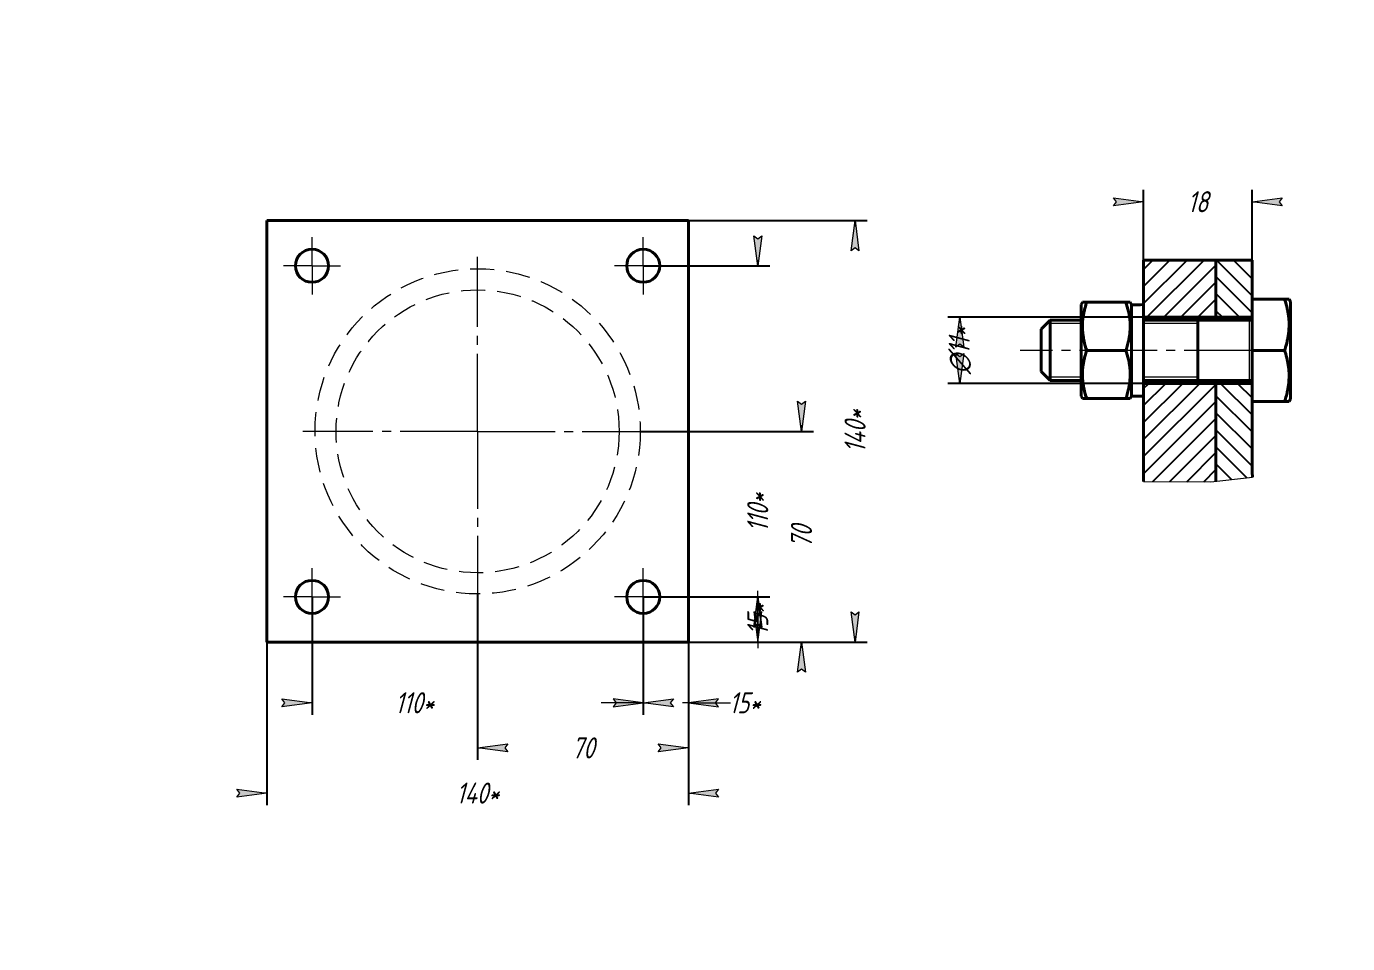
# Model space of a CAD drawing. Header units: millimetres. Extents: x 0 to 420, y 0 to 297.
# Drawn here: x 0 to 219.4, y 0 to 152.3 of the extents above; entities that cross this region are included whole.
import ezdxf

# ---------------------------------------------------------------- set-up
doc = ezdxf.new("R2010")
doc.units = ezdxf.units.MM
for name, pattern in [('K5LT_AXLED', [17.375, 12.875, -1.5, 1.5, -1.5]), ('K5LT_BASIC', [0]), ('K5LT_DASHED', [6, 4, -2]), ('K5LT_THIN', [0]), ('K5LT_THIN_INCLUDED_TO_HATCHING', [0])]:
    doc.linetypes.add(name, pattern=pattern)
doc.layers.add('Системный слой', color=7, linetype='Continuous')
doc.styles.add('KDIMTEXTSTYLE', font='GOST_AU.SHX', dxfattribs={"width": 0.96, "oblique": 15, "height": 5})
doc.dimstyles.new('KDIMSTYLE (0.50)', dxfattribs={"dimtxt": 5, "dimasz": 1, "dimexe": 2, "dimexo": 0.0625, "dimgap": 1, "dimtad": 1, "dimlfac": 2, "dimtxsty": 'KDIMTEXTSTYLE', "dimsah": 1, "dimcen": 0.09, "dimdle": 1, "dimadec": 0, "dimazin": 0, "dimtfac": 0.667, "dimtmove": 0, "dimatfit": 3, "dimfxl": 1, "dimtvp": 1, "dimtolj": 1, "dimtzin": 0, "dimarcsym": 0})
doc.dimstyles.new('KDIMSTYLE (1.00)', dxfattribs={"dimtxt": 5, "dimasz": 1, "dimexe": 2, "dimexo": 0.0625, "dimgap": 1, "dimtad": 1, "dimtxsty": 'KDIMTEXTSTYLE', "dimsah": 1, "dimcen": 0.09, "dimdle": 1, "dimadec": 0, "dimazin": 0, "dimtfac": 0.667, "dimtmove": 0, "dimatfit": 3, "dimfxl": 1, "dimtvp": 1, "dimtolj": 1, "dimtzin": 0, "dimarcsym": 0})

# ---------------------------------------------------------------- blocks, each defined once
blk = doc.blocks.new('U22')
at = {"layer": 'Системный слой', "color": 30, "linetype": 'K5LT_AXLED', "lineweight": 18, "true_color": 0xff8000}
for q in [(47.42675927413779, 117.32777788528), (42.67675927413779, 112.57777788528), (47.42675927413779, 107.82777788528), (52.17675927413779, 112.57777788528)]:
    blk.add_line((47.42675927413779, 112.57777788528), q, dxfattribs=at)
blk = doc.blocks.new('U23')
at = {"layer": 'Системный слой', "color": 30, "linetype": 'K5LT_AXLED', "lineweight": 18, "true_color": 0xff8000}
for q in [(102.4267592741378, 117.32777788528), (97.6767592741378, 112.57777788528), (102.4267592741378, 107.82777788528), (107.1767592741378, 112.57777788528)]:
    blk.add_line((102.4267592741378, 112.57777788528), q, dxfattribs=at)
blk = doc.blocks.new('U24')
at = {"layer": 'Системный слой', "color": 30, "linetype": 'K5LT_AXLED', "lineweight": 18, "true_color": 0xff8000}
for q in [(102.4267592741378, 62.32777788528002), (97.6767592741378, 57.57777788528004), (102.4267592741378, 52.82777788528002), (107.1767592741378, 57.57777788528001)]:
    blk.add_line((102.4267592741378, 57.57777788528002), q, dxfattribs=at)
blk = doc.blocks.new('U25')
at = {"layer": 'Системный слой', "color": 30, "linetype": 'K5LT_AXLED', "lineweight": 18, "true_color": 0xff8000}
for q in [(47.4267592741378, 62.32777788528001), (42.6767592741378, 57.57777788528001), (47.4267592741378, 52.82777788528001), (52.1767592741378, 57.57777788528001)]:
    blk.add_line((47.4267592741378, 57.57777788528001), q, dxfattribs=at)
blk = doc.blocks.new('KDIMARROW_01')
at = {"layer": 'Системный слой'}
blk.add_hatch(color=0, dxfattribs=at).paths.add_polyline_path([(0, 0), (-5, 0.658262491226197), (-4.5, 5.51091059616309e-16), (-5, -0.6582624912261956)])
at = {"layer": 'Системный слой', "color": 0, "linetype": 'K5LT_THIN', "lineweight": 18}
for p, q in [((-4.5, 5.51091059616309e-16), (-5, 0.658262491226197)), ((-5, 0.658262491226197), (0, 0)), ((0, 0), (-5, -0.6582624912261956)), ((-5, -0.6582624912261956), (-4.5, 5.51091059616309e-16)), ((0, 0), (-1, 0))]:
    blk.add_line(p, q, dxfattribs=at)
blk = doc.blocks.new('KDIMARROW_02')
at = {"layer": 'Системный слой'}
blk.add_hatch(color=0, dxfattribs=at).paths.add_polyline_path([(4.5, -5.51091059616309e-16), (5, 0.6582624912261956), (0, 0), (5, -0.658262491226197)])
at = {"layer": 'Системный слой', "color": 0, "linetype": 'K5LT_THIN', "lineweight": 18}
for p, q in [((0, 0), (-1, 0)), ((5, 0.6582624912261956), (0, 0)), ((0, 0), (5, -0.658262491226197)), ((0, 0), (7, -8.572527594031472e-16)), ((4.5, -5.51091059616309e-16), (5, 0.6582624912261956)), ((5, -0.658262491226197), (4.5, -5.51091059616309e-16))]:
    blk.add_line(p, q, dxfattribs=at)
blk = doc.blocks.new('U26')
at = {"layer": 'Системный слой', "color": 30, "linetype": 'K5LT_AXLED', "lineweight": 18, "true_color": 0xff8000}
for q in [(74.9267592741378, 114.07777788528), (45.92675927413779, 85.07777788528003), (74.9267592741378, 56.07777788528003), (103.9267592741378, 85.07777788528003)]:
    blk.add_line((74.9267592741378, 85.07777788528003), q, dxfattribs=at)
blk = doc.blocks.new('U32')
at = {"layer": 'Системный слой', "color": 150, "linetype": 'K5LT_BASIC', "lineweight": 40, "true_color": 0x0080ff}
for p, q in [((197.5250002772955, 103.531773175299), (197.5250002772955, 104.031773175299)), ((197.5250002772955, 93.03177317529898), (197.5250002772955, 93.53177317529897))]:
    blk.add_line(p, q, dxfattribs=at)
blk = doc.blocks.new('U33')
at = {"layer": 'Системный слой', "color": 150, "linetype": 'K5LT_BASIC', "lineweight": 40, "true_color": 0x0080ff}
for p, q in [((203.5250002772955, 80.01464586920847), (203.5359008763589, 79.16345727214434)), ((203.5359008763589, 79.16345727214434), (203.5678856756999, 78.31307721290563)), ((203.5678856756999, 78.31307721290563), (203.6199953456705, 77.46374586394114))]:
    blk.add_line(p, q, dxfattribs=at)
blk = doc.blocks.new('U34')
at = {"layer": 'Системный слой', "color": 150, "linetype": 'K5LT_BASIC', "lineweight": 40, "true_color": 0x0080ff}
for p, q in [((183.5250002772954, 98.53177317529897), (183.5250002772954, 106.131773175299)), ((183.5250002772954, 90.93177317529896), (183.5250002772954, 98.53177317529897))]:
    blk.add_line(p, q, dxfattribs=at)
blk = doc.blocks.new('U35')
at = {"layer": 'Системный слой', "color": 150, "linetype": 'K5LT_BASIC', "lineweight": 40, "true_color": 0x0080ff}
for p, q in [((175.1250002772954, 98.53177317529897), (175.1250002772954, 106.131773175299)), ((175.1250002772954, 90.93177317529896), (175.1250002772954, 98.53177317529897))]:
    blk.add_line(p, q, dxfattribs=at)
blk = doc.blocks.new('U36')
at = {"layer": 'Системный слой', "color": 150, "linetype": 'K5LT_BASIC', "lineweight": 40, "true_color": 0x0080ff}
for p, q in [((197.5250002772955, 103.531773175299), (197.5250002772955, 104.031773175299)), ((197.5250002772955, 93.03177317529898), (197.5250002772955, 93.53177317529897))]:
    blk.add_line(p, q, dxfattribs=at)
blk = doc.blocks.new('U37')
at = {"layer": 'Системный слой', "color": 150, "linetype": 'K5LT_BASIC', "lineweight": 40, "true_color": 0x0080ff}
for p, q in [((175.1250002772954, 93.53177317529897), (170.0250002772955, 93.53177317529897)), ((203.1250002772955, 93.53177317529897), (185.5250002772955, 93.53177317529897))]:
    blk.add_line(p, q, dxfattribs=at)
blk = doc.blocks.new('U38')
at = {"layer": 'Системный слой', "color": 150, "linetype": 'K5LT_BASIC', "lineweight": 40, "true_color": 0x0080ff}
for p, q in [((175.1250002772954, 103.531773175299), (170.0250002772955, 103.531773175299)), ((203.1250002772955, 103.531773175299), (185.5250002772955, 103.531773175299))]:
    blk.add_line(p, q, dxfattribs=at)
blk = doc.blocks.new('U39')
at = {"layer": 'Системный слой', "color": 150, "linetype": 'K5LT_BASIC', "lineweight": 40, "true_color": 0x0080ff}
for p, q in [((209.9250002772955, 98.53177317529897), (209.9250002772955, 106.606773175299)), ((209.9250002772955, 90.45677317529896), (209.9250002772955, 98.53177317529897))]:
    blk.add_line(p, q, dxfattribs=at)
blk = doc.blocks.new('U40')
at = {"layer": 'Системный слой', "color": 7, "linetype": 'K5LT_THIN', "lineweight": 18}
for p, q in [((175.1250002772954, 102.990507297799), (170.0250002772955, 102.990507297799)), ((194.5250002772955, 102.990507297799), (185.5250002772955, 102.990507297799))]:
    blk.add_line(p, q, dxfattribs=at)
blk = doc.blocks.new('U41')
at = {"layer": 'Системный слой', "color": 7, "linetype": 'K5LT_THIN', "lineweight": 18}
for p, q in [((175.1250002772954, 94.07303905279896), (170.0250002772955, 94.07303905279898)), ((194.5250002772955, 94.07303905279898), (185.5250002772955, 94.07303905279898))]:
    blk.add_line(p, q, dxfattribs=at)
blk = doc.blocks.new('U42')
at = {"layer": 'Системный слой', "color": 7, "linetype": 'K5LT_THIN_INCLUDED_TO_HATCHING', "lineweight": 18}
for p, q in [((196.6701296853395, 76.6974742483043), (203.6199953361345, 77.46374587715817)), ((185.5250002772954, 76.75742016586167), (196.6701296853395, 76.6974742483043))]:
    blk.add_line(p, q, dxfattribs=at)

msp = doc.modelspace()

# ---------------------------------------------------------------- hatches: boundary and pattern name
at = {"layer": 'Системный слой'}
h = msp.add_hatch(dxfattribs=at)
h.set_pattern_fill('', angle=45, style=0, pattern_type=0)
h.set_pattern_definition([(45, (0, 0), (-1.414213562373095, 1.414213562373095), [])])
h.paths.add_polyline_path([(197.5250002772955, 93.03177317529898), (185.5250002772955, 93.0317731752989), (185.5250002772955, 76.75742016586167), (196.6701296853395, 76.6974742483043), (197.5250002772955, 76.7574201658617)])
h.paths.add_polyline_path([(185.5250002772955, 104.031773175299), (197.5250002772955, 104.0317731752991), (197.5250002772955, 113.531773175299), (185.5250002772955, 113.531773175299)])
h = msp.add_hatch(dxfattribs=at)
h.set_pattern_fill('', angle=135, style=0, pattern_type=0)
h.set_pattern_definition([(135, (0, 0), (-1.414213562373095, -1.414213562373095), [])])
h.paths.add_polyline_path([(203.5250002772955, 93.03177317529897), (197.5250002772955, 93.03177317529888), (197.5250002772955, 76.75742016586166), (203.6199953496076, 77.46374587928042), (203.5678786579603, 78.31321505433169), (203.5358912116319, 79.16360426474685), (203.5250002772955, 80.01464586920844)])
h.paths.add_polyline_path([(197.5250002772955, 104.031773175299), (203.5250002772955, 104.0317731752991), (203.5250002772955, 113.531773175299), (197.5250002772955, 113.531773175299)])

# ---------------------------------------------------------------- linework, layer by layer
at = {"layer": 'Системный слой', "color": 150, "linetype": 'K5LT_BASIC', "lineweight": 40, "true_color": 0x0080ff}
for p, q in [((39.92675927413779, 120.07777788528), (109.9267592741378, 120.07777788528)), ((39.9267592741378, 50.07777788528001), (39.92675927413779, 120.07777788528)), ((109.9267592741378, 120.07777788528), (109.9267592741378, 50.07777788528002)), ((197.5250002772955, 113.531773175299), (185.5250002772955, 113.531773175299)), ((185.5250002772954, 106.1222194001629), (185.5250002772955, 113.531773175299)), ((197.5250002772955, 104.031773175299), (197.5250002772955, 113.531773175299)), ((203.5250002772955, 113.531773175299), (197.5250002772955, 113.531773175299)), ((197.5250002772955, 104.031773175299), (197.5250002772955, 113.531773175299)), ((203.5250002772955, 107.031773175299), (203.5250002772955, 113.531773175299)), ((175.1250002772953, 106.131773175299), (175.3559403849706, 106.5317731752979)), ((175.3559403849706, 106.5317731752979), (176.0704715647875, 106.5317731752979)), ((176.0704715647875, 106.5317731752979), (182.579528989803, 106.5317731752979)), ((182.579528989803, 106.5317731752979), (183.29406016962, 106.5317731752979)), ((183.29406016962, 106.5317731752979), (183.5250002772953, 106.131773175299)), ((184.525000263929, 106.0951776722739), (183.5250002772954, 106.1222194001629)), ((183.5250002772954, 106.0504401183061), (183.5250002772954, 90.93177317529896)), ((185.5250002772954, 106.1222194001629), (185.5250002772954, 90.93177317529896)), ((203.5250002772955, 107.031773175299), (203.5250002772955, 98.53177317529897)), ((203.5250002772955, 107.031773175299), (208.920437034335, 107.031773175299)), ((208.920437034335, 107.031773175299), (209.6796264128899, 107.031773175299)), ((209.6796264128899, 107.031773175299), (209.9250002772955, 106.606773175299)), ((170.0250002772955, 103.531773175299), (168.5250002772955, 102.031773175299)), ((170.0250002772955, 93.53177317529897), (170.0250002772955, 103.531773175299)), ((185.5250002772955, 104.031773175299), (197.5250002772955, 104.031773175299)), ((194.5250002772955, 93.53177317529897), (194.5250002772955, 103.531773175299)), ((197.5250002772955, 104.031773175299), (203.5250002772955, 104.031773175299)), ((168.5250002772955, 95.03177317529897), (168.5250002772955, 102.031773175299)), ((176.0704715647876, 98.53177317529845), (182.5795289898031, 98.53177317529845)), ((203.5250002772955, 98.53177317529897), (208.9204370343351, 98.53177317529897)), ((203.5250002772955, 98.53177317529897), (203.5250002772955, 90.03177317529897)), ((170.0250002772955, 93.53177317529897), (168.5250002772955, 95.03177317529897)), ((185.5250002772955, 93.03177317529898), (197.5250002772955, 93.03177317529898)), ((197.5250002772955, 93.03177317529898), (203.5250002772955, 93.03177317529897)), ((197.5250002772955, 76.75742016586166), (197.5250002772955, 93.03177317529898)), ((197.5250002772955, 76.75742016586165), (197.5250002772955, 93.03177317529898)), ((175.1250002772953, 90.93177317529896), (175.3559403849717, 90.53177317529793)), ((176.0704715647875, 90.53177317529793), (175.3559403849717, 90.53177317529793)), ((176.0704715647875, 90.53177317529793), (182.579528989803, 90.53177317529793)), ((183.2940601696189, 90.53177317529793), (182.579528989803, 90.53177317529793)), ((183.2940601696189, 90.53177317529793), (183.5250002772954, 90.93177317529896)), ((183.5250002772954, 90.93177317529896), (185.5250002772954, 90.93177317529896)), ((185.5250002772954, 76.75742016586165), (185.5250002772954, 90.93177317529896)), ((203.5250002772955, 80.01464586920847), (203.5250002772955, 90.03177317529897)), ((203.5250002772955, 90.03177317529897), (208.9204370343351, 90.03177317529897)), ((209.6796264128899, 90.03177317529897), (208.9204370343351, 90.03177317529897)), ((209.6796264128899, 90.03177317529897), (209.9250002772955, 90.45677317529896)), ((109.9267592741378, 50.07777788528002), (39.9267592741378, 50.07777788528001))]:
    msp.add_line(p, q, dxfattribs=at)
at = {"layer": 'Системный слой', "color": 7, "linetype": 'K5LT_THIN', "lineweight": 18}
for p, q in [((203.1250002772955, 93.53177317529897), (203.1250002772955, 103.531773175299)), ((170.0250002772955, 102.990507297799), (169.4837343997955, 102.990507297799)), ((170.0250002772955, 94.07303905279898), (169.4837343997955, 94.07303905279898))]:
    msp.add_line(p, q, dxfattribs=at)
at = {"layer": 'Системный слой', "color": 30, "linetype": 'K5LT_AXLED', "lineweight": 18, "true_color": 0xff8000}
msp.add_line((205.1250002772955, 98.53177317529895), (165.0250002772955, 98.53177317529898), dxfattribs=at)
at = {"layer": 'Системный слой', "color": 150, "linetype": 'K5LT_BASIC', "lineweight": 40, "true_color": 0x0080ff}
for centre in [(47.42675927413779, 112.57777788528), (102.4267592741378, 112.57777788528), (47.4267592741378, 57.57777788528001), (102.4267592741378, 57.57777788528002)]:
    msp.add_circle(centre, 2.75, dxfattribs=at)
at = {"layer": 'Системный слой', "color": 7, "linetype": 'K5LT_DASHED', "lineweight": 18}
for radius in [27, 23.5]:
    msp.add_circle((74.9267592741378, 85.07777788528003), radius, dxfattribs=at)
at = {"layer": 'Системный слой', "color": 150, "linetype": 'K5LT_BASIC', "lineweight": 40, "true_color": 0x0080ff}
for centre, start, end in [((203.1250002772955, 103.931773175299), 270, 0), ((203.1250002772955, 93.13177317529897), 0, 90.00000000000001)]:
    msp.add_arc(centre, 0.4, start, end, dxfattribs=at)
msp.add_ellipse((186.5716633576091, 98.53177317529897), major_axis=(20.88082839016023, 0), ratio=0.3639702342260225, start_param=1.620942894719826, end_param=1.717226245055036, dxfattribs=at)
for points, knots in [([(176.0704715647875, 106.5317731752979), (175.9668611483202, 106.2209417576954), (175.828263422961, 105.7656838602664), (175.6563439746366, 105.0879222625761), (175.5373938091051, 104.5239445960254), (175.4454640031435, 103.9374792103566), (175.3884839220681, 103.4037166435569), (175.3589847359652, 102.9108648326628), (175.3529303762002, 102.4327298250157), (175.3675935920937, 101.9774640064866), (175.4054149883036, 101.469027746663), (175.4843641519418, 100.8355808419457), (175.6759719290062, 99.8260072015755), (175.9010105211592, 99.04015840136799), (176.0704715647876, 98.53177317529845)], [0, 0, 0, 0, 1.79292066914875, 2.606894519302309, 3.844332604171628, 4.968543839773962, 5.88519559220618, 6.813299341850676, 7.701429444494375, 8.533187410251152, 9.335775284302489, 10.52418436048064, 12.06338775678643, 15, 15, 15, 15]), ([(182.5795289898031, 98.53177317529845), (182.6831394062665, 98.84260459289746), (182.821737131629, 99.29786249032682), (182.9936565799513, 99.97562408801119), (183.112606745483, 100.5396017545583), (183.2045365514448, 101.1260671402239), (183.2615166325209, 101.6598297070214), (183.2910158186246, 102.1526815179143), (183.2970701783906, 102.6308165255612), (183.282406962498, 103.086082344091), (183.2445855662889, 103.5945186039161), (183.1656364026514, 104.2279655086362), (182.974028625587, 105.2375391490131), (182.7489900334332, 106.0233879492251), (182.579528989803, 106.5317731752979)], [0, 0, 0, 0, 1.792920669135352, 2.606894519282982, 3.844332604144763, 4.968543839741019, 5.885195592169403, 6.813299341811582, 7.701429444455067, 8.533187410213108, 9.335775284266825, 10.52418436044934, 12.06338775676361, 15, 15, 15, 15]), ([(208.9204370343351, 98.53177317529897), (209.0305231018274, 98.86203155650122), (209.1777831850265, 99.34574307252157), (209.3604475988698, 100.0658647700665), (209.4868321497472, 100.6650910407763), (209.5845075685814, 101.2882105130492), (209.645048904724, 101.8553332402735), (209.6763917899584, 102.3789882893484), (209.6828245472087, 102.8870067349732), (209.667244880322, 103.3707266671604), (209.627059646849, 103.910940193223), (209.5521709316399, 104.5118081779046), (209.3953427678392, 105.3798211374447), (209.18056771665, 106.2192135557846), (208.9869613675967, 106.8321993530184), (208.920437034335, 107.031773175299)], [0, 0, 0, 0, 1.912448713756773, 2.780687487253655, 4.100621444448041, 5.299780095756683, 6.277541965017115, 7.267519297970909, 8.214858074124153, 9.102066570931525, 9.958160303253203, 11.22579665117692, 12.46383647138562, 14.8426704452953, 16, 16, 16, 16]), ([(176.0704715647876, 98.53177317529845), (175.9668611483244, 98.2209417576932), (175.8282634229583, 97.76568386025934), (175.6563439746348, 97.08792226256456), (175.5373938091027, 96.52394459601004), (175.4454640031415, 95.93747921033771), (175.3884839220669, 95.40371664353596), (175.358984735965, 94.91086483264087), (175.352930376201, 94.43272982499376), (175.3675935920955, 93.97746400646538), (175.4054149883062, 93.46902774664352), (175.484364151945, 92.83558084192947), (175.6759719290093, 91.82600720156626), (175.9010105211622, 91.04015840136537), (176.0704715647875, 90.53177317529793)], [0, 0, 0, 0, 1.792920669161013, 2.606894519321203, 3.844332604200507, 4.968543839809086, 5.88519559224469, 6.813299341891295, 7.701429444535225, 8.533187410290786, 9.335775284339718, 10.52418436051329, 12.06338775681017, 15, 15, 15, 15]), ([(182.579528989803, 90.53177317529793), (182.683139406263, 90.84260459289968), (182.8217371316315, 91.29786249033353), (182.9936565799532, 91.9756240880225), (183.1126067454854, 92.53960175457334), (183.2045365514468, 93.12606714024247), (183.261516632522, 93.65982970704204), (183.2910158186248, 94.15268151793597), (183.2970701783898, 94.63081652558284), (183.2824069624963, 95.08608234411182), (183.2445855662863, 95.59451860393517), (183.1656364026481, 96.2279655086522), (182.9740286255839, 97.2375391490219), (182.74899003343, 98.0233879492277), (182.5795289898031, 98.53177317529845)], [0, 0, 0, 0, 1.792920669147682, 2.606894519301869, 3.84433260417345, 4.968543839775964, 5.885195592207769, 6.81329934185209, 7.701429444495734, 8.53318741025253, 9.335775284303883, 10.52418436048186, 12.06338775678726, 15, 15, 15, 15]), ([(208.9204370343351, 90.03177317529897), (209.0305231018273, 90.36203155650148), (209.1777831850269, 90.84574307252271), (209.3604475988702, 91.56586477006832), (209.4868321497478, 92.16509104077883), (209.5845075685818, 92.78821051305242), (209.6450489047244, 93.35533324027718), (209.6763917899585, 93.8789882893522), (209.6828245472087, 94.3870067349771), (209.6672448803217, 94.87072666716416), (209.6270596468487, 95.41094019322645), (209.5521709316394, 96.01180817790748), (209.3953427678388, 96.8798211374469), (209.1805677166496, 97.71921355578566), (208.9869613675966, 98.33219935301867), (208.9204370343351, 98.53177317529897)], [0, 0, 0, 0, 1.912448713759074, 2.780687487257081, 4.100621444453033, 5.299780095762791, 6.277541965023886, 7.267519297978105, 8.214858074131369, 9.102066570938513, 9.95816030325973, 11.22579665118262, 12.46383647139025, 14.84267044529702, 16, 16, 16, 16])]:
    msp.add_open_spline(points, degree=3, knots=knots, dxfattribs=at)

# ---------------------------------------------------------------- block references
at = {"layer": 'Системный слой'}
for name in ['U22', 'U23', 'U26', 'U35', 'U34', 'U39', 'U38', 'U32', 'U36', 'U40', 'U41', 'U37', 'U33', 'U42', 'U25', 'U24']:
    msp.add_blockref(name, (0, 0), dxfattribs=at)

# ---------------------------------------------------------------- dimensions: what is measured, and where the dimension line sits
at = {"layer": 'Системный слой', "color": 7}
for base, p1, p2, location, dimstyle, override in [((185.5250002772955, 123.2132038411174), (203.5250002772955, 113.531773175299), (185.5250002772955, 113.531773175299), (194.5250002772955, 123.2132038411174), 'KDIMSTYLE (1.00)', {"dimexo": 0, "dimpost": '\\H3.5;\\W0.965;\\Q15;<>', "dimblk1": 'KDIMARROW_01', "dimblk2": 'KDIMARROW_01', "dimse1": 0, "dimse2": 0, "dimclrt": 7, "dimtolj": 1}), ((47.4267592741378, 40), (102.4267592741378, 54.82777788528002), (47.4267592741378, 57.57777788528001), (64.4267592741378, 40), 'KDIMSTYLE (0.50)', {"dimexo": 0, "dimpost": '\\H3.5;\\W0.965;\\Q15;\\Q15;\\H3.5;\\W0.965;\\Q15;<>\\H3.5;\\W0.965;\\Q15;\\Q15;\\H3.5;\\W0.965;\\Q15;\\Q15;*\\Q15;', "dimblk1": 'KDIMARROW_01', "dimblk2": 'KDIMARROW_01', "dimse1": 0, "dimse2": 0, "dimclrt": 7, "dimtolj": 1}), ((109.9267592741378, 32.49999999999999), (74.9267592741378, 58.07777788528003), (109.9267592741378, 50.07777788528002), (92.4267592741378, 32.5), 'KDIMSTYLE (0.50)', {"dimexo": 0, "dimpost": '\\H3.5;\\W0.965;\\Q15;<>', "dimblk1": 'KDIMARROW_01', "dimblk2": 'KDIMARROW_01', "dimse1": 0, "dimse2": 0, "dimclrt": 7, "dimtolj": 1}), ((109.9267592741378, 40), (102.4267592741378, 57.57777788528002), (109.9267592741378, 50.07777788528002), (119.2742800070174, 39.99999999999999), 'KDIMSTYLE (0.50)', {"dimexo": 0, "dimpost": '\\H3.5;\\W0.965;\\Q15;\\Q15;\\H3.5;\\W0.965;\\Q15;<>\\H3.5;\\W0.965;\\Q15;\\Q15;\\H3.5;\\W0.965;\\Q15;\\Q15;*\\Q15;', "dimblk1": 'KDIMARROW_02', "dimblk2": 'KDIMARROW_02', "dimse1": 0, "dimse2": 0, "dimclrt": 7, "dimtolj": 1}), ((39.9267592741378, 25), (109.9267592741378, 50.07777788528002), (39.9267592741378, 50.07777788528001), (74.9267592741378, 25), 'KDIMSTYLE (0.50)', {"dimexo": 0, "dimpost": '\\H3.5;\\W0.965;\\Q15;\\Q15;\\H3.5;\\W0.965;\\Q15;<>\\H3.5;\\W0.965;\\Q15;\\Q15;\\H3.5;\\W0.965;\\Q15;\\Q15;*\\Q15;', "dimblk1": 'KDIMARROW_01', "dimblk2": 'KDIMARROW_01', "dimse1": 0, "dimse2": 0, "dimclrt": 7, "dimtolj": 1})]:
    msp.add_linear_dim(base=base, p1=p1, p2=p2, location=location, dimstyle=dimstyle, override=override, dxfattribs=at).render()
for base, p1, p2, location, dimstyle, override in [((137.5984465799422, 120.07777788528), (109.9267592741378, 50.07777788528002), (109.9267592741378, 120.07777788528), (137.5984465799422, 85.07777788528003), 'KDIMSTYLE (0.50)', {"dimexo": 0, "dimpost": '\\H3.5;\\W0.965;\\Q15;\\Q15;\\H3.5;\\W0.965;\\Q15;<>\\H3.5;\\W0.965;\\Q15;\\Q15;\\H3.5;\\W0.965;\\Q15;\\Q15;*\\Q15;', "dimblk1": 'KDIMARROW_01', "dimblk2": 'KDIMARROW_01', "dimse1": 0, "dimse2": 0, "dimclrt": 7, "dimtolj": 1}), ((121.4385966205058, 57.57777788528002), (102.4267592741378, 112.57777788528), (102.4267592741378, 57.57777788528002), (121.4385966205058, 71.57777788528001), 'KDIMSTYLE (0.50)', {"dimexo": 0, "dimpost": '\\H3.5;\\W0.965;\\Q15;<>\\H3.5;\\W0.965;\\Q15;\\Q15;*', "dimblk1": 'KDIMARROW_01', "dimblk2": 'KDIMARROW_01', "dimse1": 0, "dimse2": 0, "dimclrt": 7, "dimtolj": 1}), ((155.0152278206874, 104.031773175299), (185.5250002772955, 93.03177317529898), (185.5250002772955, 104.031773175299), (155.0152278206874, 98.53177317529898), 'KDIMSTYLE (1.00)', {"dimexo": 0, "dimpost": '\\H3.5;\\W0.965;\\Q15;∅<>\\H3.5;\\W0.965;\\Q15;\\Q15;*', "dimblk1": 'KDIMARROW_01', "dimblk2": 'KDIMARROW_01', "dimse1": 0, "dimse2": 0, "dimclrt": 7, "dimtolj": 1}), ((128.7015498246912, 50.07777788528002), (101.9267592741378, 85.07777788528003), (109.9267592741378, 50.07777788528002), (128.7015498246912, 67.57777788528003), 'KDIMSTYLE (0.50)', {"dimexo": 0, "dimpost": '\\H3.5;\\W0.965;\\Q15;<>', "dimblk1": 'KDIMARROW_01', "dimblk2": 'KDIMARROW_01', "dimse1": 0, "dimse2": 0, "dimclrt": 7, "dimtolj": 1}), ((121.4385966205058, 50.07777788528002), (102.4267592741378, 57.57777788528002), (109.9267592741378, 50.07777788528002), (121.4385966205058, 53.82777788528002), 'KDIMSTYLE (0.50)', {"dimexo": 0, "dimpost": '\\H3.5;\\W0.965;\\Q15;\\Q15;\\H3.5;\\W0.965;\\Q15;<>\\H3.5;\\W0.965;\\Q15;\\Q15;\\H3.5;\\W0.965;\\Q15;\\Q15;*\\Q15;', "dimblk1": 'KDIMARROW_02', "dimblk2": 'KDIMARROW_02', "dimse1": 0, "dimse2": 0, "dimclrt": 7, "dimtolj": 1})]:
    msp.add_linear_dim(base=base, p1=p1, p2=p2, angle=90, location=location, dimstyle=dimstyle, override=override, dxfattribs=at).render()

doc.saveas('drawing.dxf')
